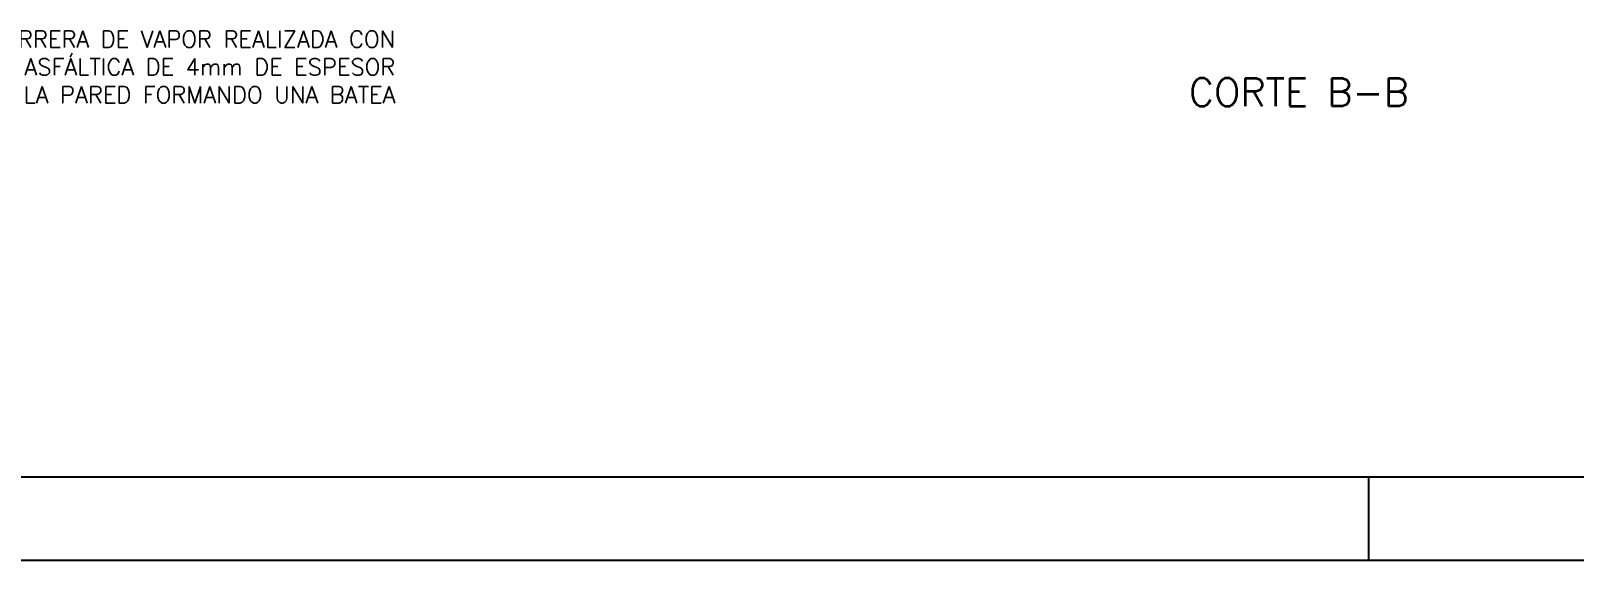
# Model space of a CAD drawing. Extents: x 20 to 15395, y -28849 to -19999.
# Drawn here: x 7285 to 10066, y -28849 to -27896 of the extents above; entities that cross this region are included whole.
import ezdxf

# ---------------------------------------------------------------- set-up
doc = ezdxf.new("R2010")
doc.units = 0
doc.header["$LTSCALE"] = 0.1
doc.header["$MEASUREMENT"] = 0
for name, color, linetype in [('FI', 2, 'CONTINUOUS'), ('GR', 9, 'CONTINUOUS'), ('MA', 15, 'CONTINUOUS'), ('TX', 13, 'CONTINUOUS')]:
    doc.layers.add(name, color=color, linetype=linetype)
doc.styles.add('ROMANS', font='romans')

msp = doc.modelspace()

# ---------------------------------------------------------------- linework, layer by layer
at = {"layer": 'FI'}
for p, q in [((9695.1, -28699.1), (9695.1, -28849.1)), ((20.1, -28849.1), (15395.1, -28849.1))]:
    msp.add_line(p, q, dxfattribs=at)
at = {"layer": 'MA'}
msp.add_line((320.1, -28699.1), (15245.1, -28699.1), dxfattribs=at)

# ---------------------------------------------------------------- texts
at = {"layer": 'GR', "insert": (9371.4, -27980.9), "char_height": 50.54, "attachment_point": 1, "style": 'ROMANS'}
msp.add_mtext('CORTE B-B', dxfattribs=at)
at = {"layer": 'TX', "insert": (7941.8, -27896), "char_height": 30, "attachment_point": 3, "style": 'ROMANS'}
msp.add_mtext('BARRERA DE VAPOR REALIZADA CON\\PMEMBRANA ASFÁLTICA DE 4mm DE ESPESOR\\PSUBE POR LA PARED FORMANDO UNA BATEA', dxfattribs=at)

doc.saveas('drawing.dxf')
